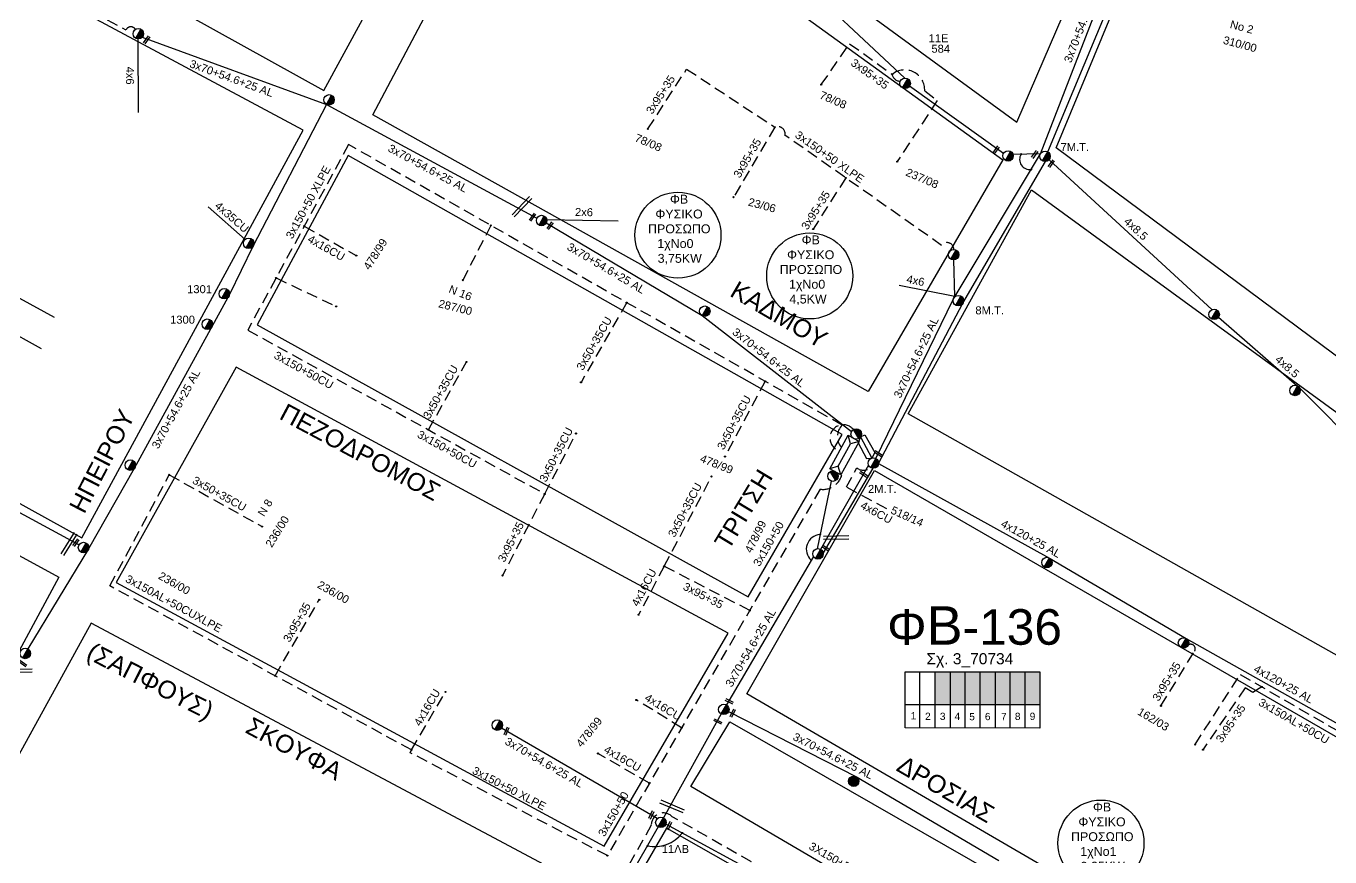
# Model space of a CAD drawing. Header units: millimetres. Extents: x 1138 to 9186, y 1584 to 2927.
# Drawn here: x 8183.9 to 8477.2, y 2148.1 to 2335 of the extents above; entities that cross this region are included whole.
import ezdxf
from ezdxf.enums import TextEntityAlignment as Align

# ---------------------------------------------------------------- set-up
doc = ezdxf.new("R2010")
doc.units = ezdxf.units.MM
doc.linetypes.add('DASHED', pattern=[19.05, 12.7, -6.35])
for name, color, linetype, lineweight in [('2x6', 7, 'SYN_LINE', 30), ('3x150+50', 7, 'Continuous', 30), ('3x150+50 XLPE', 7, 'SYN_LINE', 30), ('3x150+50CU', 7, 'Continuous', 30), ('3x150AL+50CU', 7, 'Continuous', 30), ('3x150AL+50CUXLPE', 7, 'Continuous', 30), ('3x70+54.6+25 AL', 7, 'SYN_LINE', 30), ('3x95+35', 7, 'Continuous', 30), ('4x120+25 AL', 7, 'SYN_LINE', 30), ('4x16CU', 7, 'Continuous', 30), ('4x35CU', 7, 'DASHED', 30), ('4x6', 7, 'SYN_LINE', 30), ('4x6CU', 7, 'Continuous', 30), ('4x8.5', 7, 'Continuous', 30), ('Υπόβαθρο ΔΕΗ', 7, 'Continuous', 30)]:
    doc.layers.add(name, color=color, linetype=linetype, lineweight=lineweight)
for name, color, linetype in [('3x50+35CU', 7, 'Continuous'), ('Pillar OTE', 7, 'Continuous'), ('TEXT ΚΑΛΩΔΙΩΝ', 7, 'Continuous'), ('Άγνωστα', 7, 'Continuous'), ('ΑΓΝΩΣΤΟ ΥΠΟΓΕΙΟ ΚΑΛΩΔΙΟ', 7, 'DASHED'), ('Καλώδια ΧΤ   3x150AL+50CU', 7, 'DASHED'), ('Μηχανική τομή', 7, 'Continuous'), ('Στύλος Ξύλινος', 7, 'Continuous'), ('Στύλος Ξύλινος @ 1', 7, 'Continuous'), ('Στύλος ΦΜ', 7, 'Continuous'), ('Στύλος ΦΜ @ 1', 7, 'Continuous'), ('Συνδέσεις', 7, 'Continuous'), ('Τομή', 7, 'Continuous'), ('Υποσταθμός εναέριος 2 στύλων', 7, 'Continuous'), ('Υποσταθμός πόλεως', 7, 'Continuous')]:
    doc.layers.add(name, color=color, linetype=linetype)
doc.styles.add('arial', font='arial.ttf')
doc.styles.get("Standard").update_dxf_attribs({"font": 'arial.ttf'})
doc.linetypes.add('SYN_LINE', pattern='A,0.5,-0.0001,["/\\/\\/\\/",Standard,S=0.1,R=0,X=0,Y=-0.05],-0.25', length=0.7501)

# ---------------------------------------------------------------- blocks, each defined once
blk = doc.blocks.new('ΥΠΑΡΧΩΝ ΤΣΙΜΕΝΤΕΝΙΟΣ ΣΤΥΛΟΣ')
at = {"layer": 'Στύλος ΦΜ'}
blk.add_hatch(color=7, dxfattribs=at).paths.add_polyline_path([(-1.29, -2.28, 0.574793), (2.62, 0, 0.268822), (1.3, 2.27)])
at = {"layer": 'Στύλος ΦΜ', "color": 7}
blk.add_line((-1.29, -2.28), (1.3, 2.27), dxfattribs=at)
blk.add_circle((0, 0), 2.62, dxfattribs=at)
at = {"layer": 'Στύλος ΦΜ', "flags": 4}
for tag, p in [('ΤΥΠΟΣ', (-4.91, 3.03)), ('ΑΡΙΘΜΟΣ', (-4.68, 8.05))]:
    blk.add_attdef(tag, p, '', height=4, dxfattribs=at)
blk = doc.blocks.new('ΥΠΑΡΧΩΝ ΞΥΛΙΝΟΣ ΣΤΥΛΟΣ')
at = {"layer": 'Στύλος Ξύλινος'}
h = blk.add_hatch(color=7, dxfattribs=at)
h.paths.add_polyline_path([(-2.62, 0, 0.270008), (-1.29, -2.28), (1.3, 2.27, 0.576266)])
h.paths.add_polyline_path([(-1.29, -2.28, 0.574793), (2.62, 0, 0.268822), (1.3, 2.27)])
at = {"layer": 'Στύλος Ξύλινος', "color": 7}
blk.add_line((-1.29, -2.28), (1.3, 2.27), dxfattribs=at)
blk.add_circle((0, 0), 2.62, dxfattribs=at)
at = {"layer": 'Στύλος Ξύλινος', "flags": 4}
for tag, p in [('ΑΡΙΘΜΟΣ', (-4.91, 8.6)), ('ΤΥΠΟΣ', (-4.85, 3.39))]:
    blk.add_attdef(tag, p, '', height=4, dxfattribs=at)
blk = doc.blocks.new('ΥΠΟΣΤΑΘΜΟΣ ΕΝΑΕΡΙΟΣ ΕΠΙ 2 ΣΤΥΛΩΝ')
at = {"layer": 'Υποσταθμός εναέριος 2 στύλων', "linetype": 'Continuous'}
for points in [[(-11.97, -2.11, 0.574793), (-8.45, -0.07, 0.268822), (-9.64, 1.98)], [(9.68, -2.15, 0.574793), (13.19, -0.1, 0.268822), (12.01, 1.95)]]:
    blk.add_hatch(color=256, dxfattribs=at).paths.add_polyline_path(points)
for p, q in [((-11.97, -2.11), (-9.64, 1.98)), ((9.68, -2.15), (12.01, 1.95))]:
    blk.add_line(p, q, dxfattribs=at)
for centre in [(-10.81, -0.07), (10.84, -0.1)]:
    blk.add_circle(centre, 2.36, dxfattribs=at)
at = {"layer": 'Υποσταθμός πόλεως', "linetype": 'Continuous', "ltscale": 40}
blk.add_lwpolyline([(-8.57, 2.82), (8.57, 2.82), (8.57, -2.82), (-8.57, -2.82)], close=True, dxfattribs=at)
for points in [[(-5.75, 0), (-8.57, 2.82)], [(-8.57, -2.82), (-5.75, 0)], [(-5.75, 0), (5.75, 0)], [(5.75, 0), (8.57, 2.82)], [(8.57, -2.82), (5.75, 0)]]:
    blk.add_lwpolyline(points, dxfattribs=at)
at = {"layer": 'Υποσταθμός εναέριος 2 στύλων', "ltscale": 40, "flags": 1}
for tag, p in [('ΜΕΤΑΣΧΗΜΑΤΙΣΜΟΣ', (14.09, 2.51)), ('ΙΣΧΥΣ', (14.07, -0.28)), ('ΑΡΙΘΜΟΣ', (14.19, -3))]:
    blk.add_attdef(tag, p, '', height=1.8, dxfattribs=at)
blk = doc.blocks.new('ΜΗΧΑΝΙΚΗ ΤΟΜΗ')
at = {"layer": 'Μηχανική τομή', "ltscale": 40}
for p, q in [((-1.9, 0.8), (5.7, 0.8)), ((-1.9, -0.8), (5.7, -0.8))]:
    blk.add_line(p, q, dxfattribs=at)
blk = doc.blocks.new('ΤΟΜΗ')
at = {"layer": 'Τομή', "ltscale": 40}
for p, q in [((-5.7, 0), (17.1, 0)), ((-5.7, -2.8), (17.1, -2.8))]:
    blk.add_line(p, q, dxfattribs=at)
blk = doc.blocks.new('_ΣΥΝΔΕΣΗ')
at = {"layer": 'Συνδέσεις', "linetype": 'SYN_LINE', "ltscale": 40}
blk.add_hatch(color=256, dxfattribs=at).paths.add_polyline_path([(0.5, 0, 1), (-0.5, 0, 1)])
at = {"layer": 'Συνδέσεις'}
blk.add_circle((0, 0), 0.5, dxfattribs=at)

msp = doc.modelspace()

# ---------------------------------------------------------------- hatches: boundary and pattern name
at = {"layer": 'Καλώδια ΧΤ   3x150AL+50CU', "linetype": 'DASHED', "lineweight": -3, "ltscale": 0.2}
h = msp.add_hatch(color=133, dxfattribs=at)
h.dxf.hatch_style = 1
h.paths.add_polyline_path([(8388.45, 2182.38), (8391.89, 2182.38), (8391.89, 2189.75), (8388.45, 2189.75)])
h = msp.add_hatch(color=5, dxfattribs=at)
h.dxf.hatch_style = 1
h.paths.add_polyline_path([(8395.19, 2189.75), (8391.89, 2189.75), (8391.89, 2182.38), (8395.19, 2182.38)])
h = msp.add_hatch(color=1, dxfattribs=at)
h.dxf.hatch_style = 1
h.paths.add_polyline_path([(8398.57, 2189.75), (8395.19, 2189.75), (8395.19, 2182.38), (8398.57, 2182.37)])
h = msp.add_hatch(color=27, dxfattribs=at)
h.dxf.hatch_style = 1
h.paths.add_polyline_path([(8398.57, 2182.37), (8401.97, 2182.37), (8401.97, 2189.75), (8398.57, 2189.75)])
h = msp.add_hatch(color=30, dxfattribs=at)
h.dxf.hatch_style = 1
h.paths.add_polyline_path([(8401.97, 2182.37), (8405.36, 2182.37), (8405.36, 2189.75), (8401.97, 2189.75)])
h = msp.add_hatch(color=2, dxfattribs=at)
h.dxf.hatch_style = 1
h.paths.add_polyline_path([(8405.3, 2182.37), (8408.7, 2182.37), (8408.7, 2189.75), (8405.31, 2189.75)])
h = msp.add_hatch(color=62, dxfattribs=at)
h.dxf.hatch_style = 1
h.paths.add_polyline_path([(8408.62, 2182.37), (8412.02, 2182.37), (8412.02, 2189.74), (8408.63, 2189.74)])

# ---------------------------------------------------------------- linework, layer by layer
at = {"lineweight": -3, "ltscale": 0.2}
for centre in [(8330.58, 2287.98), (8360.21, 2278.82), (8425.73, 2151.19)]:
    msp.add_circle(centre, 9.67, dxfattribs=at)
at = {"layer": '2x6', "color": 62, "linetype": 'SYN_LINE', "lineweight": -3, "ltscale": 15}
msp.add_lwpolyline([(8301.05, 2291.52), (8317.1, 2291.24)], dxfattribs=at)
at = {"layer": '3x150+50', "color": 30, "linetype": 'DASHED', "lineweight": -3, "ltscale": 0.2}
msp.add_lwpolyline([(8367.35, 2240.25, -0.403255), (8367.52, 2245.25), (8256.49, 2308.38)], format="xyb", dxfattribs=at)
at = {"layer": '3x150+50', "color": 2, "linetype": 'DASHED', "lineweight": -3, "ltscale": 0.2}
msp.add_lwpolyline([(8370.05, 2244.25, 1.353699), (8366.92, 2239.47, 1013.629944)], format="xyb", dxfattribs=at)
at = {"layer": '3x150+50', "color": 27, "linetype": 'DASHED', "lineweight": -3, "ltscale": 0.2}
msp.add_lwpolyline([(8367.56, 2234.78, -0.434339), (8362.57, 2230.83), (8314.69, 2148.38)], format="xyb", dxfattribs=at)
at = {"layer": '3x150+50', "color": 133, "linetype": 'DASHED', "lineweight": -3, "ltscale": 0.2}
msp.add_lwpolyline([(8343.8, 2141.2), (8347.09, 2146.99), (8329.28, 2157.12, 0.685474), (8324.57, 2155.2), (8304.9, 2120.23, 0.262762), (8302.86, 2116.88), (8288.21, 2091.18), (8311.75, 2079.59, 0.467057), (8317.45, 2077.23)], format="xyb", dxfattribs=at)
at = {"layer": '3x150+50 XLPE', "color": 6, "linetype": 'DASHED', "lineweight": -3, "ltscale": 0.2}
msp.add_lwpolyline([(8188.92, 2380.56), (8197.41, 2376.13), (8186.42, 2355.28), (8189.6, 2353.51), (8185.41, 2345.42), (8206.41, 2334.18, -0.612666), (8208.52, 2334.31)], format="xyb", dxfattribs=at)
at = {"layer": '3x150+50 XLPE', "color": 133, "linetype": 'DASHED', "lineweight": -3, "ltscale": 0.2}
msp.add_lwpolyline([(8392.62, 2284.79, 0.726524), (8389.88, 2285.69), (8354.65, 2310.51, 0.604802), (8352.38, 2312.28, -2.51538)], format="xyb", dxfattribs=at)
at = {"layer": '3x150+50 XLPE', "color": 30, "linetype": 'DASHED', "lineweight": -3, "ltscale": 0.2}
msp.add_lwpolyline([(8256.49, 2308.38), (8233.8, 2266.64)], dxfattribs=at)
at = {"layer": '3x150+50 XLPE', "color": 27, "linetype": 'DASHED', "lineweight": -3, "ltscale": 0.2}
msp.add_lwpolyline([(8314.69, 2148.38), (8270.37, 2171.52), (8270.62, 2172.16)], dxfattribs=at)
at = {"layer": '3x150+50CU', "color": 30, "linetype": 'DASHED', "lineweight": -3, "ltscale": 0.2}
msp.add_lwpolyline([(8233.8, 2266.64), (8300.6, 2229.76)], dxfattribs=at)
at = {"layer": '3x150AL+50CU', "color": 2, "linetype": 'DASHED', "lineweight": -3, "ltscale": 0.2}
msp.add_lwpolyline([(8446.91, 2173.38), (8457.07, 2189.13), (8478.78, 2176.57, -0.794911), (8481.15, 2176.42, 10.082735)], format="xyb", dxfattribs=at)
at = {"layer": '3x150AL+50CUXLPE', "color": 27, "linetype": 'DASHED', "lineweight": -3, "ltscale": 0.2}
msp.add_lwpolyline([(8270.62, 2172.16), (8202.81, 2209.06), (8216.12, 2234.06)], dxfattribs=at)
at = {"layer": '3x50+35CU', "color": 30, "linetype": 'DASHED', "lineweight": -3, "ltscale": 0.2}
for points in [[(8319.04, 2272.81), (8308.77, 2254.87)], [(8274.45, 2244.2), (8283.02, 2259.47)], [(8350.16, 2255.12), (8341.15, 2238.17)], [(8300.6, 2229.76), (8307.65, 2243.35)]]:
    msp.add_lwpolyline(points, dxfattribs=at)
at = {"layer": '3x50+35CU', "color": 27, "linetype": 'DASHED', "lineweight": -3, "ltscale": 0.2}
for points in [[(8216.12, 2234.06), (8237.02, 2222.42)], [(8327.48, 2213.48), (8338.14, 2233.68)]]:
    msp.add_lwpolyline(points, dxfattribs=at)
at = {"layer": '3x70+54.6+25 AL', "color": 133, "linetype": 'SYN_LINE', "lineweight": -3, "ltscale": 15}
for points in [[(8375.12, 2237.74), (8392.49, 2273.49), (8412.12, 2306.3), (8425.54, 2341.02), (8438.41, 2367.49)], [(8381.58, 2323.34), (8355.14, 2348.14)], [(8403.78, 2306.35), (8382.69, 2321.56)], [(8373.45, 2236.25), (8362.65, 2217.29)]]:
    msp.add_lwpolyline(points, dxfattribs=at)
at = {"layer": '3x70+54.6+25 AL', "color": 1, "linetype": 'SYN_LINE', "lineweight": -3, "ltscale": 15}
for points in [[(8413.75, 2306.77), (8427.64, 2339.97), (8439.01, 2366.52)], [(8375.7, 2236.58), (8394.67, 2272.69), (8413.25, 2304.57)], [(8374.39, 2235.54), (8363.22, 2216.51)]]:
    msp.add_lwpolyline(points, dxfattribs=at)
at = {"layer": '3x70+54.6+25 AL', "color": 6, "linetype": 'SYN_LINE', "lineweight": -3, "ltscale": 15}
for points in [[(8210.07, 2332.56), (8251.51, 2317.43), (8298.84, 2291.81)], [(8251.55, 2317.4), (8234.92, 2285.41), (8229.69, 2274.64), (8208.25, 2235.46), (8198, 2217.39), (8184.31, 2194.88)], [(8325.91, 2156.7), (8290.86, 2177.02)], [(8326.15, 2154.82), (8305.65, 2119.04)], [(8366.43, 2134.47), (8327.84, 2155.45)]]:
    msp.add_lwpolyline(points, dxfattribs=at)
at = {"layer": '3x70+54.6+25 AL', "color": 133, "linetype": 'SYN_LINE', "lineweight": -3, "ltscale": 7}
msp.add_lwpolyline([(8412.12, 2306.3), (8405.96, 2306.18)], dxfattribs=at)
at = {"layer": '3x70+54.6+25 AL', "color": 62, "linetype": 'SYN_LINE', "lineweight": -3, "ltscale": 15}
for points in [[(8369.59, 2243.73), (8336.03, 2269.87), (8300.9, 2290.68)], [(8166.49, 2234.18), (8195.84, 2218.27)]]:
    msp.add_lwpolyline(points, dxfattribs=at)
at = {"layer": '3x70+54.6+25 AL', "color": 133, "linetype": 'SYN_LINE', "lineweight": -3, "ltscale": 10}
msp.add_lwpolyline([(8392.88, 2274.16), (8392.6, 2282.43)], dxfattribs=at)
at = {"layer": '3x70+54.6+25 AL', "color": 5, "linetype": 'SYN_LINE', "lineweight": -3, "ltscale": 15}
for points in [[(8365.07, 2232.65), (8361.89, 2217.44)], [(8361.04, 2215.69), (8341.48, 2182.29)], [(8340.31, 2180.24), (8327.31, 2156.87)], [(8341.98, 2180.81), (8370.71, 2166.12), (8402.79, 2147.29)]]:
    msp.add_lwpolyline(points, dxfattribs=at)
at = {"layer": '3x95+35', "color": 133, "linetype": 'DASHED', "lineweight": -3, "ltscale": 0.2}
for points in [[(8362.81, 2321.87), (8369.19, 2331.08), (8378.76, 2324.19, -0.645737), (8386.08, 2320.45), (8388.92, 2318.31), (8379.9, 2304.54)], [(8378.76, 2324.19, 0.35481), (8380.6, 2322.62, 2.050621)]]:
    msp.add_lwpolyline(points, format="xyb", dxfattribs=at)
for points in [[(8323.81, 2311.91), (8332.53, 2325.38), (8352.38, 2312.28), (8343.08, 2296.55)], [(8368.32, 2300.88), (8361, 2289.38)]]:
    msp.add_lwpolyline(points, dxfattribs=at)
at = {"layer": '3x95+35', "color": 30, "linetype": 'DASHED', "lineweight": -3, "ltscale": 0.2}
msp.add_lwpolyline([(8300.6, 2229.76), (8291.09, 2211.4)], dxfattribs=at)
at = {"layer": '3x95+35', "color": 27, "linetype": 'DASHED', "lineweight": -3, "ltscale": 0.2}
for points in [[(8346.72, 2203.54), (8327.48, 2213.48)], [(8239.95, 2188.85), (8249.89, 2205.95)]]:
    msp.add_lwpolyline(points, dxfattribs=at)
at = {"layer": '3x95+35', "color": 2, "linetype": 'DASHED', "lineweight": -3, "ltscale": 0.2}
msp.add_lwpolyline([(8439.23, 2182.08), (8446.8, 2194.39, 0.793807), (8445.4, 2195.77, 1.042726)], format="xyb", dxfattribs=at)
msp.add_lwpolyline([(8461.91, 2186.33), (8459.88, 2185.04), (8458.16, 2186.09), (8448.67, 2172.19)], dxfattribs=at)
at = {"layer": '4x120+25 AL', "color": 1, "linetype": 'SYN_LINE', "lineweight": -3, "ltscale": 5}
msp.add_lwpolyline([(8371.65, 2242.6), (8371.11, 2241.25), (8372.99, 2237.77), (8374.18, 2237.84)], dxfattribs=at)
at = {"layer": '4x120+25 AL', "color": 133, "linetype": 'SYN_LINE', "lineweight": -3, "ltscale": 5}
msp.add_lwpolyline([(8371.65, 2242.6), (8372.58, 2243.03), (8374.89, 2239.11), (8374.18, 2237.84)], dxfattribs=at)
at = {"layer": '4x120+25 AL', "color": 2, "linetype": 'SYN_LINE', "lineweight": -3, "ltscale": 7}
msp.add_lwpolyline([(8371.65, 2242.6), (8374.18, 2237.84)], dxfattribs=at)
at = {"layer": '4x120+25 AL', "color": 2, "linetype": 'SYN_LINE', "lineweight": -3, "ltscale": 15}
msp.add_lwpolyline([(8375.7, 2236.58), (8414.16, 2215.34), (8444.9, 2197.25), (8482.1, 2176.33), (8510.78, 2159.42)], dxfattribs=at)
at = {"layer": '4x16CU', "color": 30, "linetype": 'DASHED', "lineweight": -3, "ltscale": 0.2}
msp.add_lwpolyline([(8246.51, 2290.01), (8258.22, 2283.4)], dxfattribs=at)
at = {"layer": '4x16CU', "color": 27, "linetype": 'DASHED', "lineweight": -3, "ltscale": 0.2}
for points in [[(8327.48, 2213.48), (8321.72, 2202.57)], [(8270.62, 2172.16), (8278.27, 2185.21)], [(8331.4, 2177.16), (8321.21, 2183.4)], [(8324.14, 2164.65), (8312.58, 2171.34)]]:
    msp.add_lwpolyline(points, dxfattribs=at)
at = {"layer": '4x35CU', "color": 6, "linetype": 'SYN_LINE', "lineweight": -3, "ltscale": 12}
msp.add_lwpolyline([(8233.23, 2287.04), (8224.86, 2294.35)], dxfattribs=at)
at = {"layer": '4x6', "color": 6, "linetype": 'SYN_LINE', "lineweight": -3, "ltscale": 15}
msp.add_lwpolyline([(8209.08, 2332.16), (8209.16, 2315.63)], dxfattribs=at)
at = {"layer": '4x6', "color": 133, "linetype": 'SYN_LINE', "lineweight": -3, "ltscale": 15}
msp.add_lwpolyline([(8392.88, 2274.16), (8380.31, 2276.7)], dxfattribs=at)
at = {"layer": '4x6CU', "color": 7, "linetype": 'DASHED', "lineweight": -3, "ltscale": 0.2}
msp.add_lwpolyline([(8377.54, 2226.39), (8368.46, 2231.33), (8370.79, 2235.6, 0.336683), (8373.95, 2235.69, -2.117787)], format="xyb", dxfattribs=at)
at = {"layer": '4x8.5', "color": 133, "linetype": 'Continuous', "lineweight": -3, "ltscale": 0.2}
for points in [[(8414.06, 2304.98), (8450.7, 2271.23)], [(8452.18, 2269.54), (8470.42, 2253.61), (8485.19, 2238.76)]]:
    msp.add_lwpolyline(points, dxfattribs=at)
at = {"layer": 'Pillar OTE', "lineweight": -3, "ltscale": 40}
for points in [[(8381.68, 2177.11), (8381.68, 2189.75), (8412.01, 2189.74), (8412.01, 2177.08), (8381.68, 2177.11)], [(8385.01, 2177.1), (8385.01, 2189.75)], [(8388.45, 2177.1), (8388.45, 2189.75)], [(8391.89, 2177.1), (8391.89, 2189.75)], [(8395.18, 2177.09), (8395.19, 2189.75)], [(8398.57, 2177.09), (8398.57, 2189.75)], [(8401.97, 2177.09), (8401.97, 2189.75)], [(8405.3, 2177.08), (8405.31, 2189.75)], [(8408.69, 2177.08), (8408.69, 2189.75)], [(8381.68, 2182.39), (8412.01, 2182.36)]]:
    msp.add_lwpolyline(points, dxfattribs=at)
at = {"layer": 'ΑΓΝΩΣΤΟ ΥΠΟΓΕΙΟ ΚΑΛΩΔΙΟ', "color": 30, "linetype": 'DASHED', "lineweight": -3, "ltscale": 0.2}
for points in [[(8288.49, 2290.19), (8282.17, 2277.86)], [(8240.17, 2278.36), (8253.68, 2271.97)]]:
    msp.add_lwpolyline(points, dxfattribs=at)
at = {"layer": 'Υπόβαθρο ΔΕΗ', "lineweight": -3}
for points in [[(8466.57, 2407.3), (8413.25, 2454.46), (8400.38, 2462.07), (8384.09, 2444.23), (8378.05, 2447.77), (8394.73, 2465.35), (8361.98, 2485.18), (8335.91, 2451.3), (8371.02, 2426.5), (8383.64, 2441.1), (8389.34, 2436.57), (8377.25, 2421.92), (8389.38, 2413.48), (8385.42, 2407.79), (8372.67, 2416.51), (8332.39, 2367.81), (8406.81, 2313.42), (8432.16, 2372.26), (8459.21, 2396.64), (8466.57, 2407.3)], [(8437.87, 2361.2), (8587.05, 2286.59), (8518.35, 2171.12), (8382.33, 2247.77), (8410.07, 2298.18)], [(8543.18, 2212.85), (8415.66, 2307.65), (8437.87, 2361.2)], [(8187.37, 2262.38), (8152.86, 2281.63), (8137.45, 2252.54), (8196.46, 2219.86), (8246.29, 2311.65), (8184.95, 2344.54), (8155.85, 2288.37), (8190.26, 2269.54)], [(8410.07, 2298.18), (8538.32, 2204.68)], [(8231.22, 2258.32), (8204.18, 2209.83), (8313.95, 2150.52), (8341.9, 2198.45), (8231.22, 2258.32)]]:
    msp.add_lwpolyline(points, dxfattribs=at)
msp.add_lwpolyline([(8219.73, 2410.21), (8190.06, 2354.4), (8250.9, 2320.55), (8286.18, 2385.36, 0.406799), (8284.75, 2390.45), (8252.69, 2413.11, 0.320979), (8219.73, 2410.21, -2.431241)], format="xyb", dxfattribs=at)
for points in [[(8297.26, 2381.93), (8403.63, 2304.97), (8373.37, 2252.78), (8261.94, 2315.08)], [(8235.92, 2267.8), (8346.4, 2206.6), (8367.48, 2243.14), (8256.39, 2305.95)], [(8132.59, 2243.04), (8191.3, 2211.02), (8161.35, 2155.58), (8102.18, 2185.9)], [(8346.04, 2184.74), (8374.75, 2235.04), (8509.72, 2157.15), (8488.05, 2120.27), (8448.89, 2124.93)], [(8198.57, 2200.71), (8170.95, 2150.58), (8282.48, 2095.17), (8308.44, 2142.06)], [(8444.88, 2119.61), (8484.18, 2113.95), (8467.37, 2085.38), (8333.47, 2163.89), (8342.25, 2178.51)], [(8291.48, 2091.4), (8328.1, 2154.57), (8462.86, 2077.85), (8429.84, 2022.64)]]:
    msp.add_lwpolyline(points, close=True, dxfattribs=at)
for centre, radius, start, end in [((8409.75, 2305.06), 2.31, 149.9914, 276.3789), ((8362.77, 2217.31), 3.32, 93.6495, 227.8758), ((8325.24, 2158.38), 7.99, 258.8898, 321.8831)]:
    msp.add_arc(centre, radius, start, end, dxfattribs=at)

# ---------------------------------------------------------------- block references
at = {"layer": 'Μηχανική τομή', "lineweight": -3, "xscale": 0.2499999999999999, "yscale": 0.2499999999999999, "zscale": 0.2499999999999999}
for p, rotation in [((8210.82, 2331.57), 54.38633714151349), ((8401.89, 2306.79), 54.38633714151349), ((8410.58, 2305.78), 54.38633714151349), ((8414.32, 2303.69), 54.38633714151349), ((8297.63, 2291.65), 54.38633714151349), ((8301.56, 2289.75), 54.38633714151349), ((8375.26, 2239.08), 328.1249389108513), ((8371.9, 2234.48), 328.1249389108513), ((8194.91, 2218.42), 54.38633714151349), ((8363.44, 2217.83), 328.1249389108513), ((8183.59, 2191.28), 143.7647637943274), ((8341.65, 2183.35), 334.0170122062087), ((8342.72, 2180.01), 65.68131416609452), ((8291.85, 2176), 65.68131416609452), ((8339.07, 2178.8), 334.0170122062087), ((8324.43, 2157.11), 65.68131416609452), ((8328.41, 2154.71), 65.68131416609452)]:
    msp.add_blockref('ΜΗΧΑΝΙΚΗ ΤΟΜΗ', p, dxfattribs=dict(at, rotation=rotation))
at = {"layer": 'Στύλος Ξύλινος @ 1', "lineweight": -3, "ltscale": 40, "xscale": 0.4499999999998182, "yscale": 0.4499999999998182, "zscale": 0.4499999999998182}
msp.add_blockref('ΥΠΑΡΧΩΝ ΞΥΛΙΝΟΣ ΣΤΥΛΟΣ', (8370.12, 2165.1), dxfattribs=at)
at = {"layer": 'Στύλος ΦΜ @ 1', "lineweight": -3, "ltscale": 40}
for p, xscale, yscale, zscale in [((8209.18, 2333.33), 0.4499999999998181, 0.4499999999998181, 0.4499999999998181), ((8252.09, 2318.45), 0.4499999999998181, 0.4499999999998181, 0.4499999999998181), ((8404.83, 2305.83), 0.4499999999998181, 0.4499999999998181, 0.4499999999998181), ((8299.9, 2291.29), 0.4499999999998181, 0.4499999999998181, 0.4499999999998181), ((8234.01, 2286.16), 0.4499999999998182, 0.4499999999998182, 0.4499999999998182), ((8392.57, 2283.61), 0.4499999999998181, 0.4499999999998181, 0.4499999999998181), ((8336.61, 2270.89), 0.4499999999998181, 0.4499999999998181, 0.4499999999998181), ((8451.18, 2270.16), 0.4499999999998181, 0.4499999999998181, 0.4499999999998181), ((8469.38, 2253.05), 0.4499999999998181, 0.4499999999998181, 0.4499999999998181), ((8207.38, 2236.25), 0.4499999999998181, 0.4499999999998181, 0.4499999999998181), ((8196.86, 2217.7), 0.4499999999998181, 0.4499999999998181, 0.4499999999998181), ((8362.07, 2216.27), 0.4499999999998181, 0.4499999999998181, 0.4499999999998181), ((8413.57, 2214.32), 0.4499999999998181, 0.4499999999998181, 0.4499999999998181), ((8444.31, 2196.23), 0.4499999999998181, 0.4499999999998181, 0.4499999999998181), ((8340.89, 2181.27), 0.4499999999998181, 0.4499999999998181, 0.4499999999998181), ((8289.94, 2177.74), 0.4499999999998181, 0.4499999999998181, 0.4499999999998181)]:
    msp.add_blockref('ΥΠΑΡΧΩΝ ΤΣΙΜΕΝΤΕΝΙΟΣ ΣΤΥΛΟΣ', p, dxfattribs=dict(at, xscale=xscale, yscale=yscale, zscale=zscale))
ref = msp.add_blockref('ΥΠΑΡΧΩΝ ΤΣΙΜΕΝΤΕΝΙΟΣ ΣΤΥΛΟΣ', (8381.68, 2322.16), dxfattribs=dict(at, xscale=0.4499999999998181, yscale=0.4499999999998181, zscale=0.4499999999998181))
ref.add_attrib('ΤΥΠΟΣ', '11E', (8386.96, 2331.41), dxfattribs={"layer": 'Στύλος ΦΜ', "height": 1.8, "flags": 4})
ref.add_attrib('ΑΡΙΘΜΟΣ', '584', (8387.59, 2329.05), dxfattribs={"layer": 'Στύλος ΦΜ', "height": 1.8, "flags": 4})
ref = msp.add_blockref('ΥΠΑΡΧΩΝ ΤΣΙΜΕΝΤΕΝΙΟΣ ΣΤΥΛΟΣ', (8413.16, 2305.74), dxfattribs=dict(at, xscale=0.4499999999998181, yscale=0.4499999999998181, zscale=0.4499999999998181))
ref.add_attrib('ΤΥΠΟΣ', '7M.T.', (8416.64, 2306.93), dxfattribs={"layer": 'Στύλος ΦΜ', "height": 1.8, "flags": 4})
ref = msp.add_blockref('ΥΠΑΡΧΩΝ ΤΣΙΜΕΝΤΕΝΙΟΣ ΣΤΥΛΟΣ', (8228.53, 2274.81), dxfattribs=dict(at, xscale=0.4499999999998182, yscale=0.4499999999998182, zscale=0.4499999999998182))
ref.add_attrib('ΑΡΙΘΜΟΣ', '1301', (8220.16, 2274.94), dxfattribs={"layer": 'Στύλος ΦΜ', "height": 1.8, "flags": 4})
ref = msp.add_blockref('ΥΠΑΡΧΩΝ ΤΣΙΜΕΝΤΕΝΙΟΣ ΣΤΥΛΟΣ', (8393.64, 2273.26), dxfattribs=dict(at, xscale=0.4499999999998181, yscale=0.4499999999998181, zscale=0.4499999999998181))
ref.add_attrib('ΤΥΠΟΣ', '8M.T.', (8397.48, 2270.17), dxfattribs={"layer": 'Στύλος ΦΜ', "height": 1.8, "flags": 4})
ref = msp.add_blockref('ΥΠΑΡΧΩΝ ΤΣΙΜΕΝΤΕΝΙΟΣ ΣΤΥΛΟΣ', (8224.7, 2267.95), dxfattribs=dict(at, xscale=0.4499999999998182, yscale=0.4499999999998182, zscale=0.4499999999998182))
ref.add_attrib('ΑΡΙΘΜΟΣ', '1300', (8216.33, 2268.08), dxfattribs={"layer": 'Στύλος ΦΜ', "height": 1.8, "flags": 4})
ref = msp.add_blockref('ΥΠΑΡΧΩΝ ΤΣΙΜΕΝΤΕΝΙΟΣ ΣΤΥΛΟΣ', (8374.53, 2236.71), dxfattribs=dict(at, xscale=0.4499999999998181, yscale=0.4499999999998181, zscale=0.4499999999998181))
ref.add_attrib('ΤΥΠΟΣ', '2M.T.', (8373.32, 2229.99), dxfattribs={"layer": 'Στύλος ΦΜ', "height": 1.8, "flags": 4})
ref = msp.add_blockref('ΥΠΑΡΧΩΝ ΤΣΙΜΕΝΤΕΝΙΟΣ ΣΤΥΛΟΣ', (8183.73, 2193.86), dxfattribs=dict(at, xscale=0.4499999999998181, yscale=0.4499999999998181, zscale=0.4499999999998181))
ref.add_attrib('ΤΥΠΟΣ', '957', (8177.1, 2195.22), dxfattribs={"layer": 'Στύλος ΦΜ', "height": 1.8, "flags": 4})
ref = msp.add_blockref('ΥΠΑΡΧΩΝ ΤΣΙΜΕΝΤΕΝΙΟΣ ΣΤΥΛΟΣ', (8326.73, 2155.84), dxfattribs=dict(at, xscale=0.4499999999998181, yscale=0.4499999999998181, zscale=0.4499999999998181))
ref.add_attrib('ΤΥΠΟΣ', '11ΛΒ', (8326.92, 2148.96), dxfattribs={"layer": 'Στύλος ΦΜ', "height": 1.8, "flags": 4})
at = {"layer": 'Συνδέσεις', "lineweight": -3, "xscale": 0.25, "yscale": 0.25, "zscale": 0.25}
for p in [(8378.76, 2324.19), (8362.81, 2321.87), (8323.81, 2311.91), (8352.38, 2312.28), (8407.76, 2306.22), (8379.9, 2304.54), (8410.01, 2302.77), (8368.32, 2300.88), (8343.08, 2296.55), (8246.51, 2290.01), (8288.49, 2290.19), (8361, 2289.38), (8258.22, 2283.4), (8240.17, 2278.36), (8282.17, 2277.86), (8253.68, 2271.97), (8319.04, 2272.81), (8283.02, 2259.47), (8308.77, 2254.87), (8350.16, 2255.12), (8274.45, 2244.2), (8307.65, 2243.35), (8341.15, 2238.17), (8216.12, 2234.06), (8338.14, 2233.68), (8300.6, 2229.76), (8237.02, 2222.42), (8362.56, 2220.63), (8360.54, 2214.84), (8291.09, 2211.4), (8327.48, 2213.48), (8249.89, 2205.95), (8321.72, 2202.57), (8346.72, 2203.54), (8239.95, 2188.85), (8278.27, 2185.21), (8461.91, 2186.33), (8321.21, 2183.4), (8439.23, 2182.08), (8331.4, 2177.16), (8446.91, 2173.38), (8270.62, 2172.16), (8312.58, 2171.34), (8448.67, 2172.19), (8324.14, 2164.65), (8331.52, 2153.46), (8323.7, 2150.55), (8314.69, 2148.38)]:
    msp.add_blockref('_ΣΥΝΔΕΣΗ', p, dxfattribs=at)
at = {"layer": 'Τομή', "lineweight": -3, "xscale": 0.2499999999999998, "yscale": 0.2499999999999998, "zscale": 0.2499999999999998}
for p, rotation in [((8294.23, 2293.61), 46.81268579427469), ((8194.61, 2219.52), 237.7721788544275), ((8364.72, 2220.3), 1.23763259741576), ((8181.05, 2190.36), 0.725798615116898), ((8328.01, 2160.36), 336.9014043604903)]:
    msp.add_blockref('ΤΟΜΗ', p, dxfattribs=dict(at, rotation=rotation))
at = {"layer": 'Υποσταθμός εναέριος 2 στύλων', "lineweight": -3, "xscale": 0.4999999999999997, "yscale": 0.4999999999999997, "zscale": 0.4999999999999997, "rotation": 61.20359128569508}
msp.add_blockref('ΥΠΟΣΤΑΘΜΟΣ ΕΝΑΕΡΙΟΣ ΕΠΙ 2 ΣΤΥΛΩΝ', (8368.01, 2238.52), dxfattribs=at)

# ---------------------------------------------------------------- texts
at = {"lineweight": -3, "ltscale": 40, "char_height": 4, "width": 65.6312, "attachment_point": 1, "style": 'arial'}
for s, insert, rotation in [('KAΔMOY', (8344.01, 2277.89), 329.6332), ('HΠEIPOY', (8193.46, 2226.9), 62.7148), ('TPITΣH', (8338.56, 2218.97), 58.902), ('(ΣΑΠΦΟΥΣ)', (8199.04, 2196.48), 332.8922)]:
    msp.add_mtext(s, dxfattribs=dict(at, insert=insert, rotation=rotation))
at = {"lineweight": -3, "ltscale": 30, "char_height": 1.63, "width": 11.2573, "attachment_point": 1}
for s, insert in [('1', (8382.93, 2180.67)), ('2', (8386.16, 2180.53)), ('3', (8389.49, 2180.53)), ('4', (8392.8, 2180.53)), ('5', (8396.1, 2180.45)), ('6', (8399.62, 2180.48)), ('7', (8403.25, 2180.48)), ('8', (8406.36, 2180.51)), ('9', (8409.7, 2180.53))]:
    msp.add_mtext(s, dxfattribs=dict(at, insert=insert))
at = {"layer": 'TEXT ΚΑΛΩΔΙΩΝ', "linetype": 'Continuous', "lineweight": -3, "ltscale": 0.2}
for s, rotation, p in [('3x70+54.6+25 AL', 68.8716, (8421.75, 2336.2)), ('3x70+54.6+25 AL', 339.936, (8230.17, 2323.3)), ('3x95+35', 324.2896, (8373.74, 2324.28)), ('4x6', 270.2831, (8207.32, 2323.89)), ('3x95+35', 57.0819, (8326.66, 2319.62)), ('3x150+50 XLPE', 324.8381, (8364.71, 2305.62)), ('3x70+54.6+25 AL', 331.5788, (8274.32, 2303.04)), ('3x95+35', 59.405, (8346.18, 2305.33)), ('3x150+50 XLPE', 61.4694, (8247.4, 2295.42)), ('3x95+35', 57.5427, (8361.55, 2293.6)), ('4x35CU', 318.8522, (8230.23, 2292.05)), ('2x6', 358.9968, (8309.44, 2293.18)), ('4x8.5', 317.3515, (8433.6, 2289.43)), ('4x16CU', 330.5368, (8251.48, 2285.14)), ('3x70+54.6+25 AL', 329.3562, (8314.44, 2280.57)), ('4x6', 348.5911, (8384.03, 2277.78)), ('3x50+35CU', 60.2082, (8311.72, 2263.64)), ('3x70+54.6+25 AL', 64.09, (8384.15, 2260.45)), ('3x70+54.6+25 AL', 322.0803, (8351.02, 2260.47)), ('3x150+50CU', 331.0945, (8246.41, 2257.63)), ('3x50+35CU', 60.6871, (8277.17, 2252.71)), ('4x8.5', 318.8618, (8467.64, 2258.43)), ('3x70+54.6+25 AL', 61.3095, (8217.64, 2248.87)), ('3x50+35CU', 61.9857, (8343.19, 2245.84)), ('3x150+50CU', 331.0945, (8278.65, 2239.83)), ('3x50+35CU', 62.6087, (8303.17, 2238.62)), ('3x50+35CU', 330.8695, (8227.44, 2229.81)), ('3x50+35CU', 62.1776, (8332.14, 2226.16)), ('4x6CU', 331.4243, (8375.24, 2225.59)), ('3x95+35', 62.6087, (8292.97, 2218.95)), ('3x150+50', 59.8558, (8350.94, 2218.54)), ('4x120+25 AL', 331.0883, (8409.98, 2219.7)), ('4x16CU', 62.1776, (8322.92, 2208.7)), ('3x150AL+50CUXLPE', 331.4471, (8217.17, 2205.08)), ('3x95+35', 332.685, (8336.27, 2206.91)), ('3x95+35', 59.829, (8244.86, 2200.87)), ('3x70+54.6+25 AL', 59.6401, (8346.92, 2195.14)), ('3x95+35', 58.4005, (8440.49, 2187.56)), ('4x120+25 AL', 330.6441, (8466.84, 2186.98)), ('4x16CU', 59.6552, (8274.13, 2181.72)), ('4x16CU', 328.5203, (8327.25, 2181.81)), ('3x95+35', 55.6912, (8454.9, 2178.12)), ('3x150AL+50CU', 329.9502, (8469.14, 2178.65)), ('3x70+54.6+25 AL', 329.8996, (8300.5, 2169.35)), ('3x70+54.6+25 AL', 332.9167, (8365.49, 2170.81)), ('4x16CU', 329.9613, (8318.11, 2170.22)), ('3x150+50 XLPE', 332.4345, (8292.61, 2163.51)), ('3x150+50', 59.8558, (8316.05, 2157.73))]:
    msp.add_text(s, height=1.8, rotation=rotation, dxfattribs=at).set_placement(p, align=Align.MIDDLE_CENTER)
at = {"layer": 'Άγνωστα', "lineweight": -3, "ltscale": 40, "char_height": 1.8, "attachment_point": 1, "style": 'arial'}
for s, insert, width, rotation in [('Nο 2', (8455.08, 2336.4), 12.7137, 345.0577), ('310/00', (8453.53, 2332.85), 12.7137, 345.0577), ('78/08', (8362.97, 2320.5), 12.7137, 336.6604), ('78/08', (8321.4, 2310.89), 12.7137, 336.6604), ('237/08', (8382.35, 2303.13), 12.7137, 336.6604), ('23/06', (8346.7, 2296.44), 12.7137, 344.594), ('478/99', (8259.66, 2280.97), 12.7137, 57.42), ('N 16', (8279.51, 2276.83), 12.7137, 338.315), ('287/00', (8276.99, 2273.55), 12.7137, 345.9978), ('478/99', (8336.04, 2238.73), 12.7137, 338.315), ('N 8', (8235.92, 2225.47), 12.7137, 58.4635), ('518/14', (8379, 2227.1), 12.7137, 335.8895), ('236/00', (8237.67, 2218.5), 12.7137, 58.4635), ('478/99', (8345.51, 2217.1), 12.7137, 63.642), ('236/00', (8214.39, 2212.35), 12.7137, 330.421), ('236/00', (8250.16, 2210.34), 12.7137, 330.421), ('478/99', (8307.49, 2173.72), 12.7137, 51.6196), ('162/03', (8434.68, 2181.79), 12.7137, 329.2493), ('3X150+50', (8360.73, 2151.52), 34.0855, 330.2441)]:
    msp.add_mtext(s, dxfattribs=dict(at, insert=insert, width=width, rotation=rotation))
at = {"layer": 'Άγνωστα', "color": 7, "lineweight": -3, "insert": (8386.48, 2193.93), "char_height": 2.5, "width": 4.551914400963142e-14, "attachment_point": 1}
msp.add_mtext('Σχ. 3_70734', dxfattribs=at)
at = {"layer": 'Υπόβαθρο ΔΕΗ', "lineweight": -3}
for s, rotation, p in [('ΠΕΖΟΔΡΟΜΟΣ', 331.907, (8259.12, 2239.17)), ('ΣΚΟΥΦΑ', 331.907, (8244.24, 2172.44)), ('ΔΡΟΣΙΑΣ', 329.826, (8390.83, 2163.32))]:
    msp.add_text(s, height=4, rotation=rotation, dxfattribs=at).set_placement(p, align=Align.MIDDLE_CENTER)
at = {"layer": 'Υπόβαθρο ΔΕΗ', "lineweight": -3, "attachment_point": 1}
for s, insert, char_height, width in [('{\\W8.64836; }ΦΒ \\P{\\W4.42067; }ΦΥΣΙΚΟ \\P{\\W2.28183; }ΠΡΟΣΩΠΟ', (8322.07, 2297.09), 2, 17.2548), ('{\\W8.64836; }ΦΒ \\P{\\W4.42067; }ΦΥΣΙΚΟ \\P{\\W2.28183; }ΠΡΟΣΩΠΟ', (8351.69, 2287.93), 2, 17.2548), ('{\\W5.64925; }1χΝο0\\P{\\W5.75643; }3,75KW', (8321.54, 2287.11), 2, 17.2548), ('{\\W5.64925; }1χΝο0\\P{\\W5.75643; }4,5KW', (8351.17, 2277.95), 2, 17.2548), ('Φ{\\H1.0833x;B}-136', (8377.61, 2204.49), 8, 84.6573), ('{\\W8.64836; }ΦΒ \\P{\\W4.42067; }ΦΥΣΙΚΟ \\P{\\W2.28183; }ΠΡΟΣΩΠΟ', (8417.22, 2160.3), 2, 17.2548), ('{\\W5.64925; }1χΝο1\\P{\\W5.75643; }9,25KW', (8416.69, 2150.31), 2, 17.2548)]:
    msp.add_mtext(s, dxfattribs=dict(at, insert=insert, char_height=char_height, width=width))

doc.saveas('drawing.dxf')
